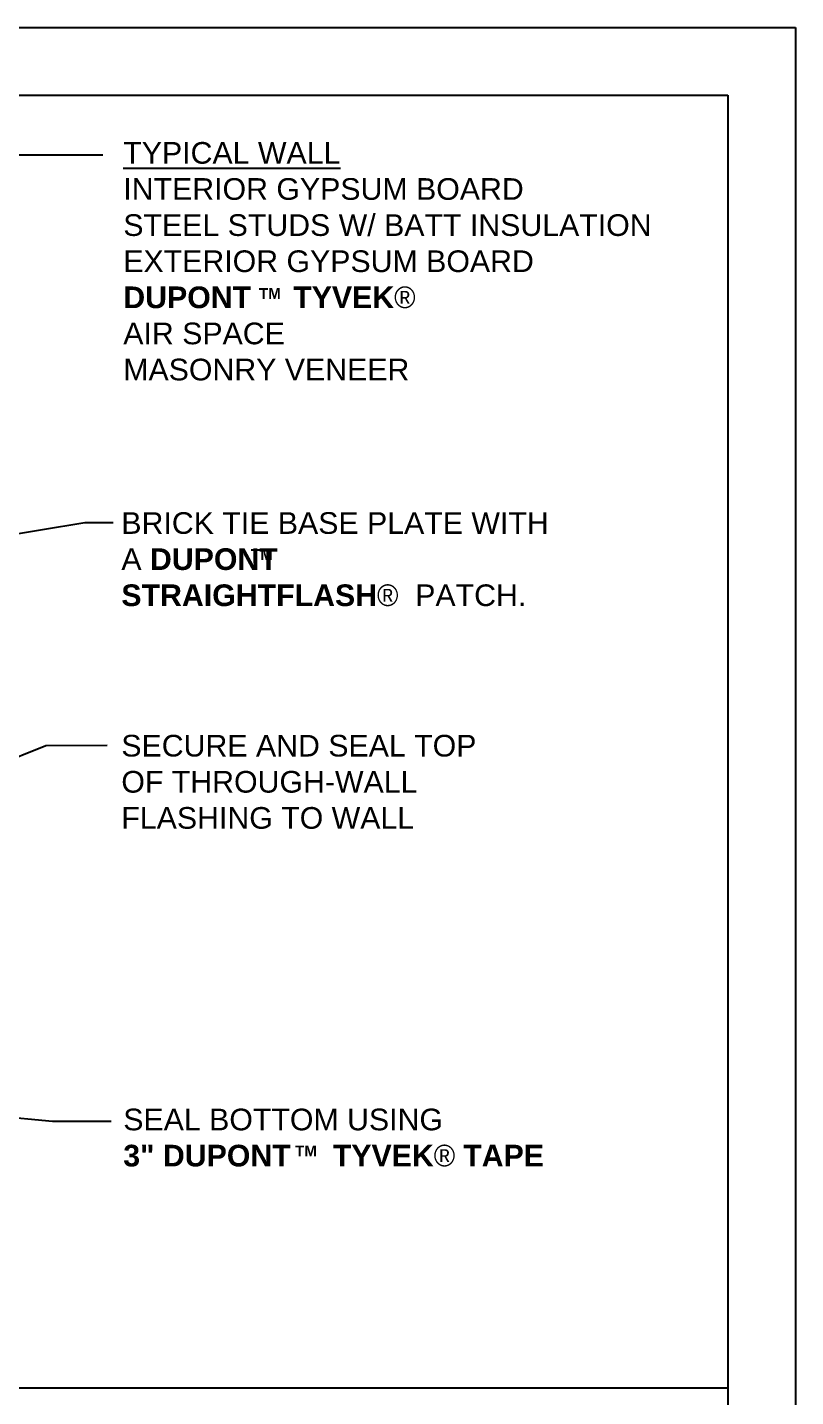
# Model space of a CAD drawing. Extents: x -26.6 to 51, y 0 to 66.
# Drawn here: x 33.99 to 51, y 35.66 to 66 of the extents above; entities that cross this region are included whole.
import ezdxf

# ---------------------------------------------------------------- set-up
doc = ezdxf.new("R2010")
doc.units = 0
doc.header["$LTSCALE"] = 1.5
doc.header["$MEASUREMENT"] = 0
doc.layers.get('DEFPOINTS').update_dxf_attribs({"linetype": 'CONTINUOUS'})
for name, color, linetype in [('8X11-TTB$0$B', 5, 'CONTINUOUS'), ('TEXT', 7, 'CONTINUOUS'), ('TITLE', 7, 'CONTINUOUS')]:
    doc.layers.add(name, color=color, linetype=linetype)
doc.styles.add('DETAILS', font='sanss___.ttf', dxfattribs={"height": 1})
doc.dimstyles.new('TYVEKDETAILS', dxfattribs={"dimscale": 6, "dimtxt": 1.5, "dimasz": 0.1, "dimexe": 0.75, "dimexo": 0.75, "dimgap": 0.75, "dimtad": 0, "dimtih": 1, "dimtoh": 1, "dimdec": 4, "dimzin": 0, "dimtxsty": 'DETAILS', "dimcen": 0.0625, "dimazin": 3, "dimtfac": 1, "dimtdec": 4, "dimtofl": 0, "dimtmove": 0, "dimatfit": 3, "dimtolj": 1, "dimtzin": 0})

msp = doc.modelspace()

# ---------------------------------------------------------------- linework, layer by layer
at = {"layer": '8X11-TTB$0$B', "color": 7}
for p, q in [((1.5, 64.5), (49.5, 64.5)), ((49.5, 64.5), (49.5, 1.5))]:
    msp.add_line(p, q, dxfattribs=at)
at = {"layer": 'DEFPOINTS'}
for p, q in [((0, 66), (51, 66)), ((51, 66), (51, 0))]:
    msp.add_line(p, q, dxfattribs=at)
at = {"layer": 'TEXT'}
msp.add_line((32.464, 63.178), (35.661, 63.178), dxfattribs=at)
at = {"layer": 'TITLE', "linetype": 'CONTINUOUS'}
msp.add_line((49.5, 35.845), (1.5, 35.845), dxfattribs=at)

# ---------------------------------------------------------------- texts
at = {"layer": 'TEXT', "char_height": 0.48, "attachment_point": 1, "style": 'DETAILS'}
for s, insert, width in [('{\\fArial|b0|i0|c0|p34;\\LTYPICAL WALL\\P}INTERIOR GYPSUM BOARD\\PSTEEL STUDS W/ BATT INSULATION\\PEXTERIOR GYPSUM BOARD\\P{\\fArial|b1|i0|c0|p34;DUPONT     TYVEK\\fSymbol|b0|i0|c2|p18;â }\\P{\\fArial|b0|i0|c0|p34;AIR SPACE\\PMASONRY VENEER}', (36.115, 63.459), 12.59974), ('BRICK TIE BASE PLATE WITH  A {\\fSansSerif|b1|i0|c2|p2;DUPONT     STRAIGHTFLASH\\fSymbol|b0|i0|c2|p18;â}  PATCH.', (36.072, 55.257), 10.15656), ('SECURE AND SEAL TOP\\POF THROUGH-WALL \\PFLASHING TO WALL', (36.072, 50.323), 10.15656), ('SEAL BOTTOM USING \\P{\\fSansSerif|b1|i0|c2|p2;3" DUPONT     TYVEK\\fSymbol|b0|i0|c2|p18;â \\fSansSerif|b1|i0|c2|p2;TAPE}', (36.115, 42.04), 10.15656)]:
    msp.add_mtext(s, dxfattribs=dict(at, insert=insert, width=width))
at = {"layer": 'TEXT', "char_height": 0.24, "attachment_point": 4, "style": 'DETAILS'}
for insert in [(39.119, 60.102), (38.942, 54.318), (39.917, 41.103)]:
    msp.add_mtext('{\\fSansSerif|b1|i0|c2|p2;TM}', dxfattribs=dict(at, insert=insert))

# ---------------------------------------------------------------- leaders
at = {"layer": 'TEXT'}
for points, override in [([(27.842, 53.791), (35.265, 55.028), (35.89, 55.028)], {"dimfxl": 3}), ([(18.797, 43.758), (34.398, 50.089), (35.76, 50.095)], {"dimfxl": 3}), ([(22.197, 42.933), (34.547, 41.763), (35.844, 41.763)], {"dimgap": 0.75, "dimtad": 0, "dimfxl": 3})]:
    msp.add_leader(points, dimstyle='TYVEKDETAILS', override=override, dxfattribs=at)

doc.saveas('drawing.dxf')
